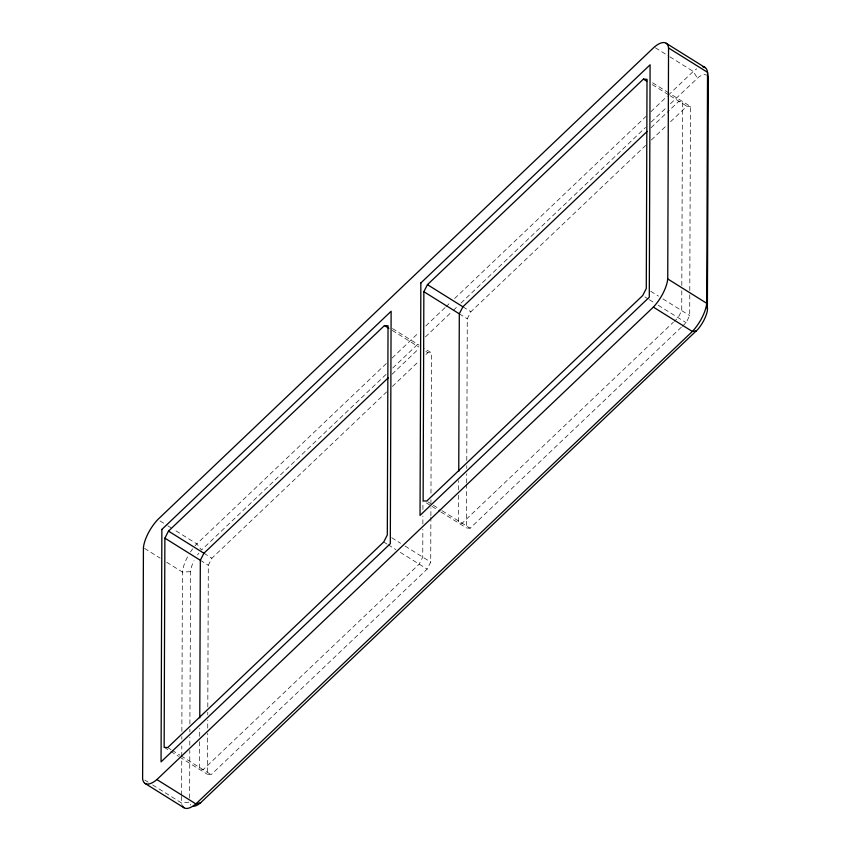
<?xml version="1.0" encoding="UTF-8"?>
<svg xmlns="http://www.w3.org/2000/svg" width="851" height="851" viewBox="0 0 851 851"><rect width="100%" height="100%" fill="white"/><g stroke="black" fill="none" stroke-linecap="round" stroke-linejoin="round"><path stroke-width="0.64" stroke-dasharray="4.25 3.19" d="M181.635 796.387L181.603 803.025A25.636 10.244 -58 0 0 181.901 804.567M181.635 795.057L181.763 757.89M181.774 756.56L181.806 745.944M181.827 739.306L181.837 736.658M181.859 731.339L182.412 572.053A25.636 10.244 -58 0 1 188.443 555.288M189.635 798.11L189.805 750.454M189.816 745.157L189.847 737.211M189.869 731.913L189.879 729.264M189.89 723.967L190.645 570.17A19.935 7.957 -58 0 1 194.039 560.735M199.687 741.657L199.591 769.464L203.166 769.687L419.16 564.139L422.756 557.097L422.851 529.29M199.708 736.37L199.74 728.424M430.883 517.057L430.723 562.075L427.128 569.117L211.133 774.665L207.57 774.442L207.708 733.402M207.729 728.105L207.761 720.159M207.772 714.861L207.782 712.213M207.804 706.926L208.304 565.255L211.888 558.213L386.609 391.949M422.862 523.993L422.894 516.057M422.915 509.43L422.947 501.494M430.893 515.738L430.914 507.792M430.936 502.494L430.946 499.845M430.968 493.229L431.457 352.888L423.479 347.91M458.668 495.208L458.572 523.003L462.136 523.227L673.332 322.242M458.689 489.91L458.721 480.645M681.311 327.231L470.114 528.205L466.55 527.982L466.699 484.293M466.699 482.974L466.731 473.709M466.752 468.412L466.763 465.763M466.784 460.465L467.273 318.806L470.869 311.764L645.59 145.489M681.8 290.776L681.725 310.636L678.13 317.678L674.3 321.338M681.821 285.479L682.459 101.45L678.896 101.226L670.248 109.449M682.268 326.316L686.108 322.657L689.704 315.615L689.789 291.787M689.789 290.468L690.438 106.428L670.28 93.844M386.333 363.505L196.794 543.885A25.636 10.244 -58 0 0 194.985 545.895M392.109 358.016L419.043 332.379M425.787 325.965L445.02 307.658M445.988 306.743L450.796 302.158M454.647 298.499L646.111 116.289M650.919 111.715L667.28 96.152M668.237 95.227L693.257 71.431A25.636 10.244 -58 0 1 696.809 68.846M386.014 374.419L201.506 550.012L196.794 543.885L173.402 529.279M392.747 368.015L418.692 343.325M425.415 336.922L452.328 311.306M453.285 310.392L457.136 306.743M460.976 303.084L645.494 127.49M651.26 122.001L666.631 107.364M670.471 103.705L698.692 77.069A19.935 7.957 -58 0 1 706.575 75.218M392.077 374.185L418.947 348.602M651.047 127.724L669.29 110.364M392.364 386.471L419.245 360.888M425.968 354.495L427.883 352.665L431.457 352.888M651.345 140.011L666.705 125.395M670.545 121.736L686.863 106.205L690.438 106.428M190.422 571.702L182.412 572.053L165.7 561.617M655.376 47.773L668.748 56.123M669.865 56.815L693.257 71.431L697.384 78.101M652.557 82.781L669.173 93.153M652.302 84.632L668.918 95.004M670.035 95.695L686.863 106.205M650.717 291.276L658.472 296.116M662.897 298.882L689.704 315.615M644.909 296.935L648.228 299.009M649.334 299.701L653.77 302.467M658.195 305.232L686.108 322.657M462.901 306.785L470.869 311.764M459.306 313.817L467.273 318.806M392.471 328.55L419.054 345.144M392.226 330.401L418.809 346.995M425.894 351.42L427.883 352.665M427.808 501.792L432.234 504.558M433.34 505.249L441.095 510.089M442.201 510.781L470.114 528.205M426.447 502.952L430.883 505.717M431.989 506.409L439.744 511.249M440.85 511.94L466.55 527.982M391.737 537.736L400.598 543.268M405.033 546.034L430.723 562.075M383.716 542.002L387.035 544.076M388.141 544.768L395.896 549.618M400.332 552.384L427.128 569.117M160.031 520.94L166.711 525.11M167.828 525.801L172.285 528.588M203.921 553.235L211.888 558.213M200.325 560.277L208.304 565.255M144.542 548.406L160.137 558.139M167.721 747.561L171.04 749.635M172.147 750.327L179.901 755.167M181.008 755.858L211.133 774.665M164.147 747.338L169.689 750.795M170.796 751.486L178.55 756.326M179.657 757.018L207.57 774.442M144.851 780.069L148.191 782.165M152.648 784.941L181.603 803.025L189.624 802.089L189.826 803.216A19.935 7.957 -58 0 0 190.741 805.046M197.506 554.958A19.935 7.957 -58 0 1 198.826 553.171M190.464 551.98A25.636 10.244 -58 0 1 192.656 548.831"/><path stroke-width="1.28" d="M164.881 538.151L164.147 747.338L167.721 747.561L383.716 542.002L387.311 534.971L388.035 325.784L384.471 325.561L168.477 531.109L164.881 538.151L200.325 560.277L199.772 717.829M423.851 291.691L423.128 500.877L426.691 501.101L642.686 295.552L646.281 288.51L647.015 79.324L643.441 79.1L427.447 284.649L423.851 291.691L459.306 313.817L458.753 471.369M156.892 779.569L653.355 307.115A25.636 10.244 -58 0 0 667.737 278.947L668.546 47.975A25.636 10.244 -58 0 0 654.27 47.082L157.807 519.546A25.636 10.244 -58 0 0 143.425 547.704L142.617 778.686A25.636 10.244 -58 0 0 156.892 779.569L195.89 803.918L200.623 802.77L697.82 329.401A19.935 7.957 -58 0 0 707.362 310.711L708.383 78.792L707.532 72.314A25.636 10.244 -58 0 0 702.937 66.889M200.325 560.277L203.921 553.235L388.237 377.833M459.306 313.817L462.901 306.785L647.207 131.373M200.623 802.77L199.304 803.801A19.935 7.957 -58 0 1 193.177 806.227M696.501 330.869L692.352 331.454L195.89 803.918A25.636 10.244 -58 0 1 182.391 805.876M666.205 43.284L705.192 67.623M668.546 47.975L707.532 72.314L706.724 303.296L707.575 309.168M643.441 79.1L646.771 81.175M667.737 278.947L706.724 303.296A25.636 10.244 -58 0 1 692.352 331.454L653.355 307.115M427.447 284.649L462.901 306.785M384.471 325.561L388.896 328.326M168.477 531.109L203.921 553.235M144.957 783.377L183.944 807.716M708.383 78.792L708.17 77.664A19.935 7.957 -58 0 0 707.787 76.643M161.871 529.428L161.062 761.858L390.311 543.693L391.12 311.264L161.871 529.428M420.851 282.968L420.043 515.398L649.292 297.233L650.1 64.804L420.851 282.968"/></g></svg>
